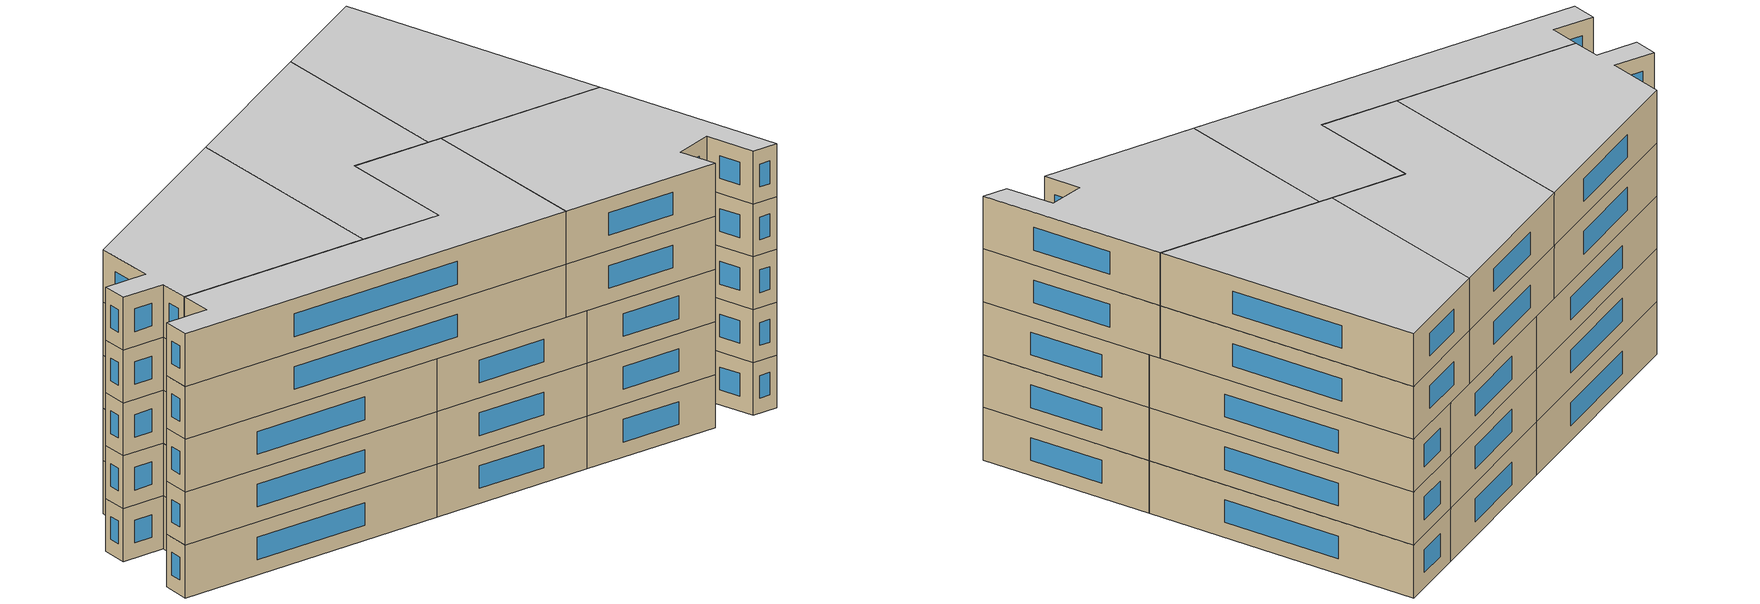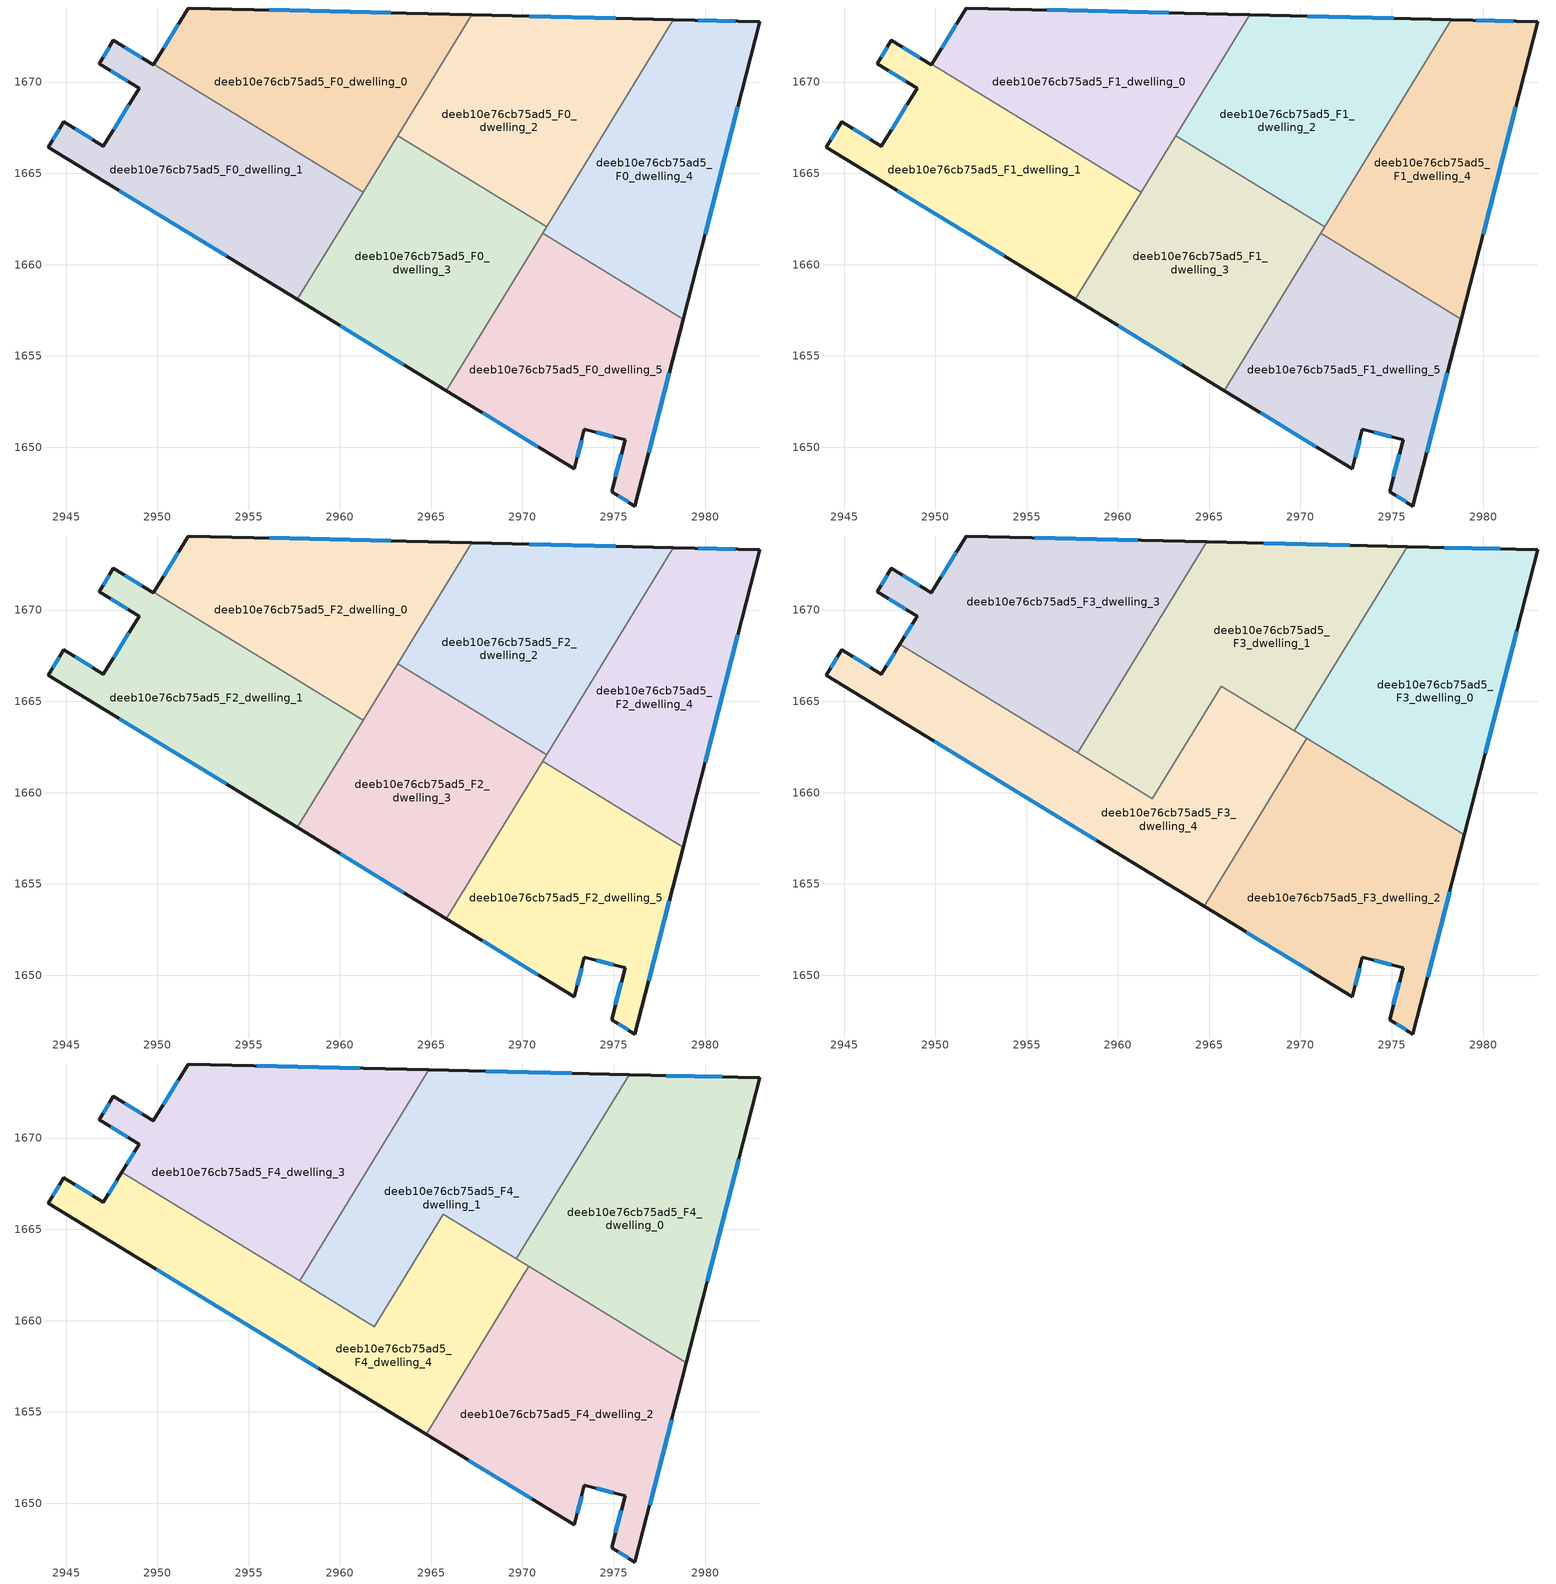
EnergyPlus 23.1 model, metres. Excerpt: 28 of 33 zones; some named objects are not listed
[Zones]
deeb10e76cb75ad5_F0_dwelling_0
 floor ground (EU_floor_Construction): 2967.21,1673.68 2961.27,1663.97 2949.8,1670.99 2951.68,1674.06 z0
 wall outside (EU_wall_Construction): 2967.21,1673.68 2951.68,1674.06 2949.8,1670.99 z0:3
 wall to deeb10e76cb75ad5_F0_dwelling_1 (EU_wall_Construction): 2949.8,1670.99 2961.27,1663.97 z0:3
 wall to deeb10e76cb75ad5_F0_dwelling_2 (EU_wall_Construction): 2963.17,1667.07 2967.21,1673.68 z0:3
 wall to deeb10e76cb75ad5_F0_dwelling_3 (EU_wall_Construction): 2961.27,1663.97 2963.17,1667.07 z0:3
 window (EU_Window_Construction): 2951.15,1673.18 2950.34,1671.87 / 2962.77,1673.79 2956.12,1673.95 z0.86:2.14
deeb10e76cb75ad5_F0_dwelling_1
 floor ground (EU_floor_Construction): 2961.27,1663.97 2957.67,1658.09 2944.02,1666.44 2944.87,1667.82 2947.05,1666.49 2949,1669.67 2946.81,1671.01 2947.6,1672.29 2949.78,1670.95 2949.8,1670.99 z0
 wall outside (EU_wall_Construction): 2949.8,1670.99 2949.78,1670.95 2947.6,1672.29 2946.81,1671.01 2949,1669.67 2947.05,1666.49 2944.87,1667.82 2944.02,1666.44 2957.67,1658.09 z0:3
 wall to deeb10e76cb75ad5_F0_dwelling_3 (EU_wall_Construction): 2957.67,1658.09 2961.27,1663.97 z0:3
 window (EU_Window_Construction): 2947.44,1670.62 2948.37,1670.05 / 2947.37,1671.92 2947.04,1671.37 / 2949.16,1671.33 2948.22,1671.9 / 2947.92,1664.06 2953.77,1660.48 / 2944.63,1667.43 2944.27,1666.84 / 2946.43,1666.87 2945.49,1667.44 / 2948.44,1668.76 2947.61,1667.4 z0.86:2.14
deeb10e76cb75ad5_F0_dwelling_2
 floor ground (EU_floor_Construction): 2978.26,1673.42 2971.33,1662.08 2963.17,1667.07 2967.21,1673.68 z0
 wall outside (EU_wall_Construction): 2978.26,1673.42 2967.21,1673.68 z0:3
 wall to deeb10e76cb75ad5_F0_dwelling_3 (EU_wall_Construction): 2963.17,1667.07 2971.33,1662.08 z0:3
 wall to deeb10e76cb75ad5_F0_dwelling_4 (EU_wall_Construction): 2971.33,1662.08 2978.26,1673.42 z0:3
 window (EU_Window_Construction): 2975.11,1673.49 2970.37,1673.61 z0.86:2.14
deeb10e76cb75ad5_F0_dwelling_3
 floor ground (EU_floor_Construction): 2971.33,1662.08 2965.84,1653.1 2957.67,1658.09 2963.17,1667.07 z0
 wall outside (EU_wall_Construction): 2957.67,1658.09 2965.84,1653.1 z0:3
 wall to deeb10e76cb75ad5_F0_dwelling_5 (EU_wall_Construction): 2965.84,1653.1 2971.1,1661.71 z0:3
 wall to deeb10e76cb75ad5_F0_dwelling_4 (EU_wall_Construction): 2971.11,1661.71 2971.33,1662.07 z0:3
 window (EU_Window_Construction): 2960.01,1656.67 2963.5,1654.53 z0.86:2.14
deeb10e76cb75ad5_F0_dwelling_4
 floor ground (EU_floor_Construction): 2983,1673.3 2978.8,1657 2971.1,1661.71 2978.26,1673.42 z0
 wall outside (EU_wall_Construction): 2978.8,1657 2983,1673.3 2978.26,1673.42 z0:3
 wall to deeb10e76cb75ad5_F0_dwelling_5 (EU_wall_Construction): 2971.1,1661.71 2978.8,1657 z0:3
 window (EU_Window_Construction): 2981.65,1673.33 2979.62,1673.38 / 2980,1661.66 2981.8,1668.64 z0.86:2.14
deeb10e76cb75ad5_F0_dwelling_5
 floor ground (EU_floor_Construction): 2978.8,1657 2976.16,1646.78 2974.88,1647.56 2975.62,1650.42 2973.4,1650.99 2972.84,1648.82 2965.84,1653.1 2971.1,1661.71 z0
 wall outside (EU_wall_Construction): 2965.84,1653.1 2972.84,1648.82 2973.4,1650.99 2975.62,1650.42 2974.88,1647.56 2976.16,1646.78 2978.8,1657 z0:3
 window (EU_Window_Construction): 2967.84,1651.88 2970.84,1650.04 / 2976.92,1649.7 2978.04,1654.08 / 2975.25,1647.34 2975.8,1647 / 2975.41,1649.6 2975.09,1648.38 / 2974.03,1650.83 2974.98,1650.58 / 2973,1649.44 2973.24,1650.37 z0.86:2.14
deeb10e76cb75ad5_F1_dwelling_0
 floor to deeb10e76cb75ad5_F0_dwelling_0 (EU_floor_Construction): 2967.21,1673.68 2961.27,1663.97 2949.8,1670.99 2951.68,1674.06 z3
 wall outside (EU_wall_Construction): 2967.21,1673.68 2951.68,1674.06 2949.8,1670.99 z3:6
 wall to deeb10e76cb75ad5_F1_dwelling_1 (EU_wall_Construction): 2949.8,1670.99 2961.27,1663.97 z3:6
 wall to deeb10e76cb75ad5_F1_dwelling_2 (EU_wall_Construction): 2963.17,1667.07 2967.21,1673.68 z3:6
 wall to deeb10e76cb75ad5_F1_dwelling_3 (EU_wall_Construction): 2961.27,1663.97 2963.17,1667.07 z3:6
 window (EU_Window_Construction): 2951.15,1673.18 2950.34,1671.87 / 2962.77,1673.79 2956.12,1673.95 z3.86:5.14
deeb10e76cb75ad5_F1_dwelling_1
 floor to deeb10e76cb75ad5_F0_dwelling_1 (EU_floor_Construction): 2961.27,1663.97 2957.67,1658.09 2944.02,1666.44 2944.87,1667.82 2947.05,1666.49 2949,1669.67 2946.81,1671.01 2947.6,1672.29 2949.78,1670.95 2949.8,1670.99 z3
 wall outside (EU_wall_Construction): 2949.8,1670.99 2949.78,1670.95 2947.6,1672.29 2946.81,1671.01 2949,1669.67 2947.05,1666.49 2944.87,1667.82 2944.02,1666.44 2957.67,1658.09 z3:6
 wall to deeb10e76cb75ad5_F1_dwelling_3 (EU_wall_Construction): 2957.67,1658.09 2961.27,1663.97 z3:6
 window (EU_Window_Construction): 2947.44,1670.62 2948.37,1670.05 / 2947.37,1671.92 2947.04,1671.37 / 2949.16,1671.33 2948.22,1671.9 / 2947.92,1664.06 2953.77,1660.48 / 2944.63,1667.43 2944.27,1666.84 / 2946.43,1666.87 2945.49,1667.44 / 2948.44,1668.76 2947.61,1667.4 z3.86:5.14
deeb10e76cb75ad5_F1_dwelling_2
 floor to deeb10e76cb75ad5_F0_dwelling_2 (EU_floor_Construction): 2978.26,1673.42 2971.33,1662.08 2963.17,1667.07 2967.21,1673.68 z3
 wall outside (EU_wall_Construction): 2978.26,1673.42 2967.21,1673.68 z3:6
 wall to deeb10e76cb75ad5_F1_dwelling_3 (EU_wall_Construction): 2963.17,1667.07 2971.33,1662.08 z3:6
 wall to deeb10e76cb75ad5_F1_dwelling_4 (EU_wall_Construction): 2971.33,1662.08 2978.26,1673.42 z3:6
 window (EU_Window_Construction): 2975.11,1673.49 2970.37,1673.61 z3.86:5.14
deeb10e76cb75ad5_F1_dwelling_3
 floor to deeb10e76cb75ad5_F0_dwelling_3 (EU_floor_Construction): 2971.33,1662.08 2965.84,1653.1 2957.67,1658.09 2963.17,1667.07 z3
 wall outside (EU_wall_Construction): 2957.67,1658.09 2965.84,1653.1 z3:6
 wall to deeb10e76cb75ad5_F1_dwelling_5 (EU_wall_Construction): 2965.84,1653.1 2971.1,1661.71 z3:6
 wall to deeb10e76cb75ad5_F1_dwelling_4 (EU_wall_Construction): 2971.11,1661.71 2971.33,1662.07 z3:6
 window (EU_Window_Construction): 2960.01,1656.67 2963.5,1654.53 z3.86:5.14
deeb10e76cb75ad5_F1_dwelling_4
 floor to deeb10e76cb75ad5_F0_dwelling_4 (EU_floor_Construction): 2983,1673.3 2978.8,1657 2971.1,1661.71 2978.26,1673.42 z3
 wall outside (EU_wall_Construction): 2978.8,1657 2983,1673.3 2978.26,1673.42 z3:6
 wall to deeb10e76cb75ad5_F1_dwelling_5 (EU_wall_Construction): 2971.1,1661.71 2978.8,1657 z3:6
 window (EU_Window_Construction): 2981.65,1673.33 2979.62,1673.38 / 2980,1661.66 2981.8,1668.64 z3.86:5.14
deeb10e76cb75ad5_F1_dwelling_5
 floor to deeb10e76cb75ad5_F0_dwelling_5 (EU_floor_Construction): 2978.8,1657 2976.16,1646.78 2974.88,1647.56 2975.62,1650.42 2973.4,1650.99 2972.84,1648.82 2965.84,1653.1 2971.1,1661.71 z3
 wall outside (EU_wall_Construction): 2965.84,1653.1 2972.84,1648.82 2973.4,1650.99 2975.62,1650.42 2974.88,1647.56 2976.16,1646.78 2978.8,1657 z3:6
 window (EU_Window_Construction): 2967.84,1651.88 2970.84,1650.04 / 2976.92,1649.7 2978.04,1654.08 / 2975.25,1647.34 2975.8,1647 / 2975.41,1649.6 2975.09,1648.38 / 2974.03,1650.83 2974.98,1650.58 / 2973,1649.44 2973.24,1650.37 z3.86:5.14
deeb10e76cb75ad5_F2_dwelling_0
 floor to deeb10e76cb75ad5_F1_dwelling_0 (EU_floor_Construction): 2967.21,1673.68 2961.27,1663.97 2949.8,1670.99 2951.68,1674.06 z6
 wall outside (EU_wall_Construction): 2967.21,1673.68 2951.68,1674.06 2949.8,1670.99 z6:9
 wall to deeb10e76cb75ad5_F2_dwelling_1 (EU_wall_Construction): 2949.8,1670.99 2961.27,1663.97 z6:9
 wall to deeb10e76cb75ad5_F2_dwelling_2 (EU_wall_Construction): 2963.17,1667.07 2967.21,1673.68 z6:9
 wall to deeb10e76cb75ad5_F2_dwelling_3 (EU_wall_Construction): 2961.27,1663.97 2963.17,1667.07 z6:9
 window (EU_Window_Construction): 2951.15,1673.18 2950.34,1671.87 / 2962.77,1673.79 2956.12,1673.95 z6.86:8.14
deeb10e76cb75ad5_F2_dwelling_1
 floor to deeb10e76cb75ad5_F1_dwelling_1 (EU_floor_Construction): 2961.27,1663.97 2957.67,1658.09 2944.02,1666.44 2944.87,1667.82 2947.05,1666.49 2949,1669.67 2946.81,1671.01 2947.6,1672.29 2949.78,1670.95 2949.8,1670.99 z6
 wall outside (EU_wall_Construction): 2949.8,1670.99 2949.78,1670.95 2947.6,1672.29 2946.81,1671.01 2949,1669.67 2947.05,1666.49 2944.87,1667.82 2944.02,1666.44 2957.67,1658.09 z6:9
 wall to deeb10e76cb75ad5_F2_dwelling_3 (EU_wall_Construction): 2957.67,1658.09 2961.27,1663.97 z6:9
 window (EU_Window_Construction): 2947.44,1670.62 2948.37,1670.05 / 2947.37,1671.92 2947.04,1671.37 / 2949.16,1671.33 2948.22,1671.9 / 2947.92,1664.06 2953.77,1660.48 / 2944.63,1667.43 2944.27,1666.84 / 2946.43,1666.87 2945.49,1667.44 / 2948.44,1668.76 2947.61,1667.4 z6.86:8.14
deeb10e76cb75ad5_F2_dwelling_2
 floor to deeb10e76cb75ad5_F1_dwelling_2 (EU_floor_Construction): 2978.26,1673.42 2971.33,1662.08 2963.17,1667.07 2967.21,1673.68 z6
 wall outside (EU_wall_Construction): 2978.26,1673.42 2967.21,1673.68 z6:9
 wall to deeb10e76cb75ad5_F2_dwelling_3 (EU_wall_Construction): 2963.17,1667.07 2971.33,1662.08 z6:9
 wall to deeb10e76cb75ad5_F2_dwelling_4 (EU_wall_Construction): 2971.33,1662.08 2978.26,1673.42 z6:9
 window (EU_Window_Construction): 2975.11,1673.49 2970.37,1673.61 z6.86:8.14
deeb10e76cb75ad5_F2_dwelling_3
 floor to deeb10e76cb75ad5_F1_dwelling_3 (EU_floor_Construction): 2971.33,1662.08 2965.84,1653.1 2957.67,1658.09 2963.17,1667.07 z6
 wall outside (EU_wall_Construction): 2957.67,1658.09 2965.84,1653.1 z6:9
 wall to deeb10e76cb75ad5_F2_dwelling_5 (EU_wall_Construction): 2965.84,1653.1 2971.1,1661.71 z6:9
 wall to deeb10e76cb75ad5_F2_dwelling_4 (EU_wall_Construction): 2971.11,1661.71 2971.33,1662.07 z6:9
 window (EU_Window_Construction): 2960.01,1656.67 2963.5,1654.53 z6.86:8.14
deeb10e76cb75ad5_F2_dwelling_4
 floor to deeb10e76cb75ad5_F1_dwelling_4 (EU_floor_Construction): 2983,1673.3 2978.8,1657 2971.1,1661.71 2978.26,1673.42 z6
 wall outside (EU_wall_Construction): 2978.8,1657 2983,1673.3 2978.26,1673.42 z6:9
 wall to deeb10e76cb75ad5_F2_dwelling_5 (EU_wall_Construction): 2971.1,1661.71 2978.8,1657 z6:9
 window (EU_Window_Construction): 2981.65,1673.33 2979.62,1673.38 / 2980,1661.66 2981.8,1668.64 z6.86:8.14
deeb10e76cb75ad5_F2_dwelling_5
 floor to deeb10e76cb75ad5_F1_dwelling_5 (EU_floor_Construction): 2978.8,1657 2976.16,1646.78 2974.88,1647.56 2975.62,1650.42 2973.4,1650.99 2972.84,1648.82 2965.84,1653.1 2971.1,1661.71 z6
 wall outside (EU_wall_Construction): 2965.84,1653.1 2972.84,1648.82 2973.4,1650.99 2975.62,1650.42 2974.88,1647.56 2976.16,1646.78 2978.8,1657 z6:9
 window (EU_Window_Construction): 2967.84,1651.88 2970.84,1650.04 / 2976.92,1649.7 2978.04,1654.08 / 2975.25,1647.34 2975.8,1647 / 2975.41,1649.6 2975.09,1648.38 / 2974.03,1650.83 2974.98,1650.58 / 2973,1649.44 2973.24,1650.37 z6.86:8.14
deeb10e76cb75ad5_F3_dwelling_0
 floor to deeb10e76cb75ad5_F2_dwelling_4 (EU_floor_Construction): 2983,1673.3 2978.97,1657.69 2971.46,1662.29 2978.26,1673.41 z9
 floor to deeb10e76cb75ad5_F2_dwelling_2 (EU_floor_Construction): 2978.26,1673.41 2971.46,1662.29 2969.66,1663.38 2975.84,1673.47 z9
 wall outside (EU_wall_Construction): 2978.97,1657.69 2983,1673.3 2975.84,1673.47 z9:12
 wall to deeb10e76cb75ad5_F3_dwelling_1 (EU_wall_Construction): 2975.84,1673.47 2969.66,1663.38 z9:12
 wall to deeb10e76cb75ad5_F3_dwelling_2 (EU_wall_Construction): 2970.34,1662.97 2978.97,1657.69 z9:12
 wall to deeb10e76cb75ad5_F3_dwelling_4 (EU_wall_Construction): 2969.66,1663.38 2970.34,1662.97 z9:12
 window (EU_Window_Construction): 2980.95,1673.35 2977.88,1673.42 / 2980.12,1662.15 2981.85,1668.84 z9.86:11.14
deeb10e76cb75ad5_F3_dwelling_1
 floor to deeb10e76cb75ad5_F2_dwelling_2 (EU_floor_Construction): 2975.84,1673.47 2969.66,1663.38 2965.65,1665.84 2965.52,1665.63 2963.17,1667.07 2967.21,1673.68 z9
 floor to deeb10e76cb75ad5_F2_dwelling_0 (EU_floor_Construction): 2967.21,1673.68 2961.27,1663.97 2959.54,1665.03 2964.87,1673.74 z9
 floor to deeb10e76cb75ad5_F2_dwelling_3 (EU_floor_Construction): 2965.52,1665.63 2961.88,1659.68 2959.53,1661.12 2963.17,1667.07 z9
 floor to deeb10e76cb75ad5_F2_dwelling_1 (EU_floor_Construction): 2961.27,1663.97 2959.53,1661.12 2957.79,1662.18 2959.54,1665.03 z9
 wall outside (EU_wall_Construction): 2975.84,1673.47 2964.87,1673.74 z9:12
 wall to deeb10e76cb75ad5_F3_dwelling_4 (EU_wall_Construction): 2957.79,1662.18 2961.88,1659.68 2965.65,1665.84 2969.66,1663.38 z9:12
 wall to deeb10e76cb75ad5_F3_dwelling_3 (EU_wall_Construction): 2964.87,1673.74 2957.79,1662.18 z9:12
 window (EU_Window_Construction): 2972.7,1673.55 2968,1673.66 z9.86:11.14
deeb10e76cb75ad5_F3_dwelling_2
 floor to deeb10e76cb75ad5_F2_dwelling_5 (EU_floor_Construction): 2978.8,1657 2976.16,1646.78 2974.88,1647.56 2975.62,1650.42 2973.4,1650.99 2972.84,1648.82 2965.84,1653.1 2971.1,1661.71 z9
 floor to deeb10e76cb75ad5_F2_dwelling_4 (EU_floor_Construction): 2978.97,1657.69 2978.8,1657 2971.1,1661.71 2971.46,1662.29 z9
 floor to deeb10e76cb75ad5_F2_dwelling_3 (EU_floor_Construction): 2971.33,1662.08 2965.84,1653.1 2964.72,1653.78 2970.21,1662.76 z9
 floor to deeb10e76cb75ad5_F2_dwelling_2 (EU_floor_Construction): 2971.46,1662.29 2971.33,1662.08 2970.21,1662.76 2970.34,1662.97 z9
 wall outside (EU_wall_Construction): 2964.72,1653.78 2972.84,1648.82 2973.4,1650.99 2975.62,1650.42 2974.88,1647.56 2976.16,1646.78 2978.97,1657.69 z9:12
 wall to deeb10e76cb75ad5_F3_dwelling_4 (EU_wall_Construction): 2970.34,1662.97 2964.72,1653.78 z9:12
 window (EU_Window_Construction): 2967.04,1652.36 2970.52,1650.24 / 2976.97,1649.9 2978.17,1654.57 / 2975.25,1647.34 2975.8,1647 / 2975.41,1649.6 2975.09,1648.38 / 2974.03,1650.83 2974.98,1650.58 / 2973,1649.44 2973.24,1650.37 z9.86:11.14
deeb10e76cb75ad5_F3_dwelling_3
 floor to deeb10e76cb75ad5_F2_dwelling_0 (EU_floor_Construction): 2964.87,1673.74 2959.54,1665.03 2949.8,1670.99 2951.68,1674.06 z9
 floor to deeb10e76cb75ad5_F2_dwelling_1 (EU_floor_Construction): 2959.54,1665.03 2957.79,1662.18 2948.06,1668.13 2949,1669.67 2946.81,1671.01 2947.6,1672.29 2949.78,1670.95 2949.8,1670.99 z9
 wall outside (EU_wall_Construction): 2964.87,1673.74 2951.68,1674.06 2949.78,1670.95 2947.6,1672.29 2946.81,1671.01 2949,1669.67 2948.06,1668.13 z9:12
 wall to deeb10e76cb75ad5_F3_dwelling_4 (EU_wall_Construction): 2948.06,1668.13 2957.79,1662.18 z9:12
 window (EU_Window_Construction): 2961.1,1673.83 2955.45,1673.97 / 2948.73,1669.23 2948.33,1668.57 / 2947.44,1670.62 2948.37,1670.05 / 2947.37,1671.92 2947.04,1671.37 / 2949.16,1671.33 2948.22,1671.9 / 2951.14,1673.17 2950.32,1671.84 z9.86:11.14
deeb10e76cb75ad5_F3_dwelling_4
 floor to deeb10e76cb75ad5_F2_dwelling_1 (EU_floor_Construction): 2959.53,1661.12 2957.67,1658.09 2944.02,1666.44 2944.87,1667.82 2947.05,1666.49 2948.06,1668.13 z9
 floor to deeb10e76cb75ad5_F2_dwelling_3 (EU_floor_Construction): 2970.21,1662.76 2964.72,1653.78 2957.67,1658.09 2959.53,1661.12 2961.88,1659.68 2965.52,1665.63 z9
 floor to deeb10e76cb75ad5_F2_dwelling_2 (EU_floor_Construction): 2970.34,1662.97 2970.21,1662.76 2965.52,1665.63 2965.65,1665.84 z9
 wall outside (EU_wall_Construction): 2948.06,1668.13 2947.05,1666.49 2944.87,1667.82 2944.02,1666.44 2964.72,1653.78 z9:12
 window (EU_Window_Construction): 2946.43,1666.87 2945.49,1667.44 / 2947.77,1667.66 2947.34,1666.96 / 2949.94,1662.83 2958.8,1657.4 / 2944.63,1667.43 2944.27,1666.84 z9.86:11.14
deeb10e76cb75ad5_F4_dwelling_0
 floor to deeb10e76cb75ad5_F3_dwelling_0 (EU_floor_Construction): 2983,1673.3 2978.97,1657.69 2969.66,1663.38 2975.84,1673.47 z12
 wall outside (EU_wall_Construction): 2978.97,1657.69 2983,1673.3 2975.84,1673.47 z12:15
 wall to deeb10e76cb75ad5_F4_dwelling_1 (EU_wall_Construction): 2975.84,1673.47 2969.66,1663.38 z12:15
 wall to deeb10e76cb75ad5_F4_dwelling_2 (EU_wall_Construction): 2970.34,1662.97 2978.97,1657.69 z12:15
 wall to deeb10e76cb75ad5_F4_dwelling_4 (EU_wall_Construction): 2969.66,1663.38 2970.34,1662.97 z12:15
 window (EU_Window_Construction): 2980.95,1673.35 2977.88,1673.42 / 2980.12,1662.15 2981.85,1668.84 z12.86:14.14
 ceiling to deeb10e76cb75ad5_F5_dwelling_0 (EU_floor_Construction): 2978.97,1657.69 2983,1673.3 2975.84,1673.47 2969.66,1663.38 z15
deeb10e76cb75ad5_F4_dwelling_1
 floor to deeb10e76cb75ad5_F3_dwelling_1 (EU_floor_Construction): 2975.84,1673.47 2969.66,1663.38 2965.65,1665.84 2961.88,1659.68 2957.79,1662.18 2964.87,1673.74 z12
 wall outside (EU_wall_Construction): 2975.84,1673.47 2964.87,1673.74 z12:15
 wall to deeb10e76cb75ad5_F4_dwelling_4 (EU_wall_Construction): 2957.79,1662.18 2961.88,1659.68 2965.65,1665.84 2969.66,1663.38 z12:15
 wall to deeb10e76cb75ad5_F4_dwelling_3 (EU_wall_Construction): 2964.87,1673.74 2957.79,1662.18 z12:15
 window (EU_Window_Construction): 2972.7,1673.55 2968,1673.66 z12.86:14.14
 ceiling to deeb10e76cb75ad5_F5_dwelling_1 (EU_floor_Construction): 2969.66,1663.38 2975.84,1673.47 2964.87,1673.74 2957.79,1662.18 2961.88,1659.68 2965.65,1665.84 z15
deeb10e76cb75ad5_F4_dwelling_2
 floor to deeb10e76cb75ad5_F3_dwelling_2 (EU_floor_Construction): 2978.97,1657.69 2976.16,1646.78 2974.88,1647.56 2975.62,1650.42 2973.4,1650.99 2972.84,1648.82 2964.72,1653.78 2970.34,1662.97 z12
 wall outside (EU_wall_Construction): 2964.72,1653.78 2972.84,1648.82 2973.4,1650.99 2975.62,1650.42 2974.88,1647.56 2976.16,1646.78 2978.97,1657.69 z12:15
 wall to deeb10e76cb75ad5_F4_dwelling_4 (EU_wall_Construction): 2970.34,1662.97 2964.72,1653.78 z12:15
 window (EU_Window_Construction): 2967.04,1652.36 2970.52,1650.24 / 2976.97,1649.9 2978.17,1654.57 / 2975.25,1647.34 2975.8,1647 / 2975.41,1649.6 2975.09,1648.38 / 2974.03,1650.83 2974.98,1650.58 / 2973,1649.44 2973.24,1650.37 z12.86:14.14
 ceiling to deeb10e76cb75ad5_F5_dwelling_2 (EU_floor_Construction): 2976.16,1646.78 2978.97,1657.69 2970.34,1662.97 2964.72,1653.78 2972.84,1648.82 2973.4,1650.99 2975.62,1650.42 2974.88,1647.56 z15
deeb10e76cb75ad5_F4_dwelling_3
 floor to deeb10e76cb75ad5_F3_dwelling_3 (EU_floor_Construction): 2964.87,1673.74 2957.79,1662.18 2948.06,1668.13 2949,1669.67 2946.81,1671.01 2947.6,1672.29 2949.78,1670.95 2951.68,1674.06 z12
 wall outside (EU_wall_Construction): 2964.87,1673.74 2951.68,1674.06 2949.78,1670.95 2947.6,1672.29 2946.81,1671.01 2949,1669.67 2948.06,1668.13 z12:15
 wall to deeb10e76cb75ad5_F4_dwelling_4 (EU_wall_Construction): 2948.06,1668.13 2957.79,1662.18 z12:15
 window (EU_Window_Construction): 2961.1,1673.83 2955.45,1673.97 / 2948.73,1669.23 2948.33,1668.57 / 2947.44,1670.62 2948.37,1670.05 / 2947.37,1671.92 2947.04,1671.37 / 2949.16,1671.33 2948.22,1671.9 / 2951.14,1673.17 2950.32,1671.84 z12.86:14.14
 ceiling to deeb10e76cb75ad5_F5_dwelling_3 (EU_floor_Construction): 2957.79,1662.18 2964.87,1673.74 2951.68,1674.06 2949.78,1670.95 2947.6,1672.29 2946.81,1671.01 2949,1669.67 2948.06,1668.13 z15
deeb10e76cb75ad5_F4_dwelling_4
 floor to deeb10e76cb75ad5_F3_dwelling_4 (EU_floor_Construction): 2970.34,1662.97 2964.72,1653.78 2944.02,1666.44 2944.87,1667.82 2947.05,1666.49 2948.06,1668.13 2961.88,1659.68 2965.65,1665.84 z12
 wall outside (EU_wall_Construction): 2948.06,1668.13 2947.05,1666.49 2944.87,1667.82 2944.02,1666.44 2964.72,1653.78 z12:15
 window (EU_Window_Construction): 2946.43,1666.87 2945.49,1667.44 / 2947.77,1667.66 2947.34,1666.96 / 2949.94,1662.83 2958.8,1657.4 / 2944.63,1667.43 2944.27,1666.84 z12.86:14.14
 ceiling to deeb10e76cb75ad5_F5_dwelling_4 (EU_floor_Construction): 2964.72,1653.78 2970.34,1662.97 2965.65,1665.84 2961.88,1659.68 2948.06,1668.13 2947.05,1666.49 2944.87,1667.82 2944.02,1666.44 z15
[Building]
EU S2 Campaign: North Axis=0; Terrain=City; Solar Distribution=FullExterior
[Site:Location]
Helsinki-Vantaa.AP: Latitude=60.317; Longitude=24.963; Time Zone=2; Elevation=54.6
[SizingPeriod:WeatherFileDays]
AnnualSizingPeriod: Begin Month=1; Begin Day of Month=1; End Month=12; End Day of Month=31; Day of Week for Start Day=Monday; Use Weather File Daylight Saving Period=No; Use Weather File Rain and Snow Indicators=No
[MATERIAL]
EU_InternalMass_Material: Roughness=MediumRough; Thickness=0.1; Conductivity=1; Density=1800; Specific Heat=900; Thermal Absorptance=0.9; Solar Absorptance=0.7; Visible Absorptance=0.7
[MATERIAL:NOMASS] Roughness=MediumRough; Thermal Absorptance=0.9; Solar Absorptance=0.7; Visible Absorptance=0.7
Name | Thermal Resistance
EU_wall_NoMass | 5.91765
EU_floor_NoMass | 6.2875
[WINDOWMATERIAL:SIMPLEGLAZINGSYSTEM]
EU_Window_SimpleGlazing: UFactor=0.994035; Solar Heat Gain Coefficient=0.7; Visible Transmittance=0.7
[CONSTRUCTION]
EU_wall_Construction: EU_wall_NoMass
EU_floor_Construction: EU_floor_NoMass
EU_Window_Construction: EU_Window_SimpleGlazing
EU_InternalMass_Construction: EU_InternalMass_Material
[ZONE] Type=1; Multiplier=1; Ceiling Height=autocalculate; Floor Area=autocalculate; Part of Total Floor Area=Yes
Name | Volume
deeb10e76cb75ad5_F0_dwelling_0; deeb10e76cb75ad5_F1_dwelling_0; deeb10e76cb75ad5_F2_dwelling_0; deeb10e76cb75ad5_F0_dwelling_2; deeb10e76cb75ad5_F1_dwelling_2; deeb10e76cb75ad5_F2_dwelling_2 | 302.041
deeb10e76cb75ad5_F3_dwelling_0; deeb10e76cb75ad5_F4_dwelling_0 | 362.462
deeb10e76cb75ad5_F0_dwelling_1; deeb10e76cb75ad5_F1_dwelling_1; deeb10e76cb75ad5_F2_dwelling_1 | 302.034
deeb10e76cb75ad5_F3_dwelling_1; deeb10e76cb75ad5_F4_dwelling_1 | 362.457
deeb10e76cb75ad5_F3_dwelling_2; deeb10e76cb75ad5_F4_dwelling_2; deeb10e76cb75ad5_F3_dwelling_4; deeb10e76cb75ad5_F4_dwelling_4 | 362.443
deeb10e76cb75ad5_F0_dwelling_3; deeb10e76cb75ad5_F1_dwelling_3; deeb10e76cb75ad5_F2_dwelling_3 | 302.009
deeb10e76cb75ad5_F3_dwelling_3; deeb10e76cb75ad5_F4_dwelling_3 | 362.463
deeb10e76cb75ad5_F0_dwelling_4; deeb10e76cb75ad5_F1_dwelling_4; deeb10e76cb75ad5_F2_dwelling_4 | 302.053
deeb10e76cb75ad5_F0_dwelling_5; deeb10e76cb75ad5_F1_dwelling_5; deeb10e76cb75ad5_F2_dwelling_5 | 302.036
[INTERNALMASS] Construction=EU_InternalMass_Construction
Name | Zone or ZoneList | Surface Area
deeb10e76cb75ad5_F0_dwelling_0_EU_InternalMass | deeb10e76cb75ad5_F0_dwelling_0 | 100.68
deeb10e76cb75ad5_F0_dwelling_1_EU_InternalMass | deeb10e76cb75ad5_F0_dwelling_1 | 100.678
deeb10e76cb75ad5_F0_dwelling_2_EU_InternalMass | deeb10e76cb75ad5_F0_dwelling_2 | 100.68
deeb10e76cb75ad5_F0_dwelling_3_EU_InternalMass | deeb10e76cb75ad5_F0_dwelling_3 | 100.67
deeb10e76cb75ad5_F0_dwelling_4_EU_InternalMass | deeb10e76cb75ad5_F0_dwelling_4 | 100.684
deeb10e76cb75ad5_F0_dwelling_5_EU_InternalMass | deeb10e76cb75ad5_F0_dwelling_5 | 100.679
deeb10e76cb75ad5_F1_dwelling_0_EU_InternalMass | deeb10e76cb75ad5_F1_dwelling_0 | 100.68
deeb10e76cb75ad5_F1_dwelling_1_EU_InternalMass | deeb10e76cb75ad5_F1_dwelling_1 | 100.678
deeb10e76cb75ad5_F1_dwelling_2_EU_InternalMass | deeb10e76cb75ad5_F1_dwelling_2 | 100.68
deeb10e76cb75ad5_F1_dwelling_3_EU_InternalMass | deeb10e76cb75ad5_F1_dwelling_3 | 100.67
deeb10e76cb75ad5_F1_dwelling_4_EU_InternalMass | deeb10e76cb75ad5_F1_dwelling_4 | 100.684
deeb10e76cb75ad5_F1_dwelling_5_EU_InternalMass | deeb10e76cb75ad5_F1_dwelling_5 | 100.679
deeb10e76cb75ad5_F2_dwelling_0_EU_InternalMass | deeb10e76cb75ad5_F2_dwelling_0 | 100.68
deeb10e76cb75ad5_F2_dwelling_1_EU_InternalMass | deeb10e76cb75ad5_F2_dwelling_1 | 100.678
deeb10e76cb75ad5_F2_dwelling_2_EU_InternalMass | deeb10e76cb75ad5_F2_dwelling_2 | 100.68
deeb10e76cb75ad5_F2_dwelling_3_EU_InternalMass | deeb10e76cb75ad5_F2_dwelling_3 | 100.67
deeb10e76cb75ad5_F2_dwelling_4_EU_InternalMass | deeb10e76cb75ad5_F2_dwelling_4 | 100.684
deeb10e76cb75ad5_F2_dwelling_5_EU_InternalMass | deeb10e76cb75ad5_F2_dwelling_5 | 100.679
deeb10e76cb75ad5_F3_dwelling_0_EU_InternalMass | deeb10e76cb75ad5_F3_dwelling_0 | 120.82
deeb10e76cb75ad5_F3_dwelling_1_EU_InternalMass | deeb10e76cb75ad5_F3_dwelling_1 | 120.819
deeb10e76cb75ad5_F3_dwelling_2_EU_InternalMass | deeb10e76cb75ad5_F3_dwelling_2 | 120.814
deeb10e76cb75ad5_F3_dwelling_3_EU_InternalMass | deeb10e76cb75ad5_F3_dwelling_3 | 120.819
deeb10e76cb75ad5_F3_dwelling_4_EU_InternalMass | deeb10e76cb75ad5_F3_dwelling_4 | 120.815
deeb10e76cb75ad5_F4_dwelling_0_EU_InternalMass | deeb10e76cb75ad5_F4_dwelling_0 | 120.82
deeb10e76cb75ad5_F4_dwelling_1_EU_InternalMass | deeb10e76cb75ad5_F4_dwelling_1 | 120.819
deeb10e76cb75ad5_F4_dwelling_2_EU_InternalMass | deeb10e76cb75ad5_F4_dwelling_2 | 120.814
deeb10e76cb75ad5_F4_dwelling_3_EU_InternalMass | deeb10e76cb75ad5_F4_dwelling_3 | 120.819
deeb10e76cb75ad5_F4_dwelling_4_EU_InternalMass | deeb10e76cb75ad5_F4_dwelling_4 | 120.815
[OTHEREQUIPMENT] Fuel Type=Electricity; Design Level Calculation Method=Watts/Area; Power per Zone Floor Area=1; Fraction Latent=0; Fraction Radiant=0; Fraction Lost=0; Carbon Dioxide Generation Rate=0; EndUse Subcategory=EU_Step8_InternalGains
Name | Zone or ZoneList or Space or SpaceList | Schedule
EU_Step8_InternalGain_deeb10e76cb75ad5_F0_dwelling_0_f000 | deeb10e76cb75ad5_F0_dwelling_0 | EU_Step8_GainSchedule_deeb10e76cb75ad5_F0_dwelling_0_f000
EU_Step8_InternalGain_deeb10e76cb75ad5_F0_dwelling_1_f000 | deeb10e76cb75ad5_F0_dwelling_1 | EU_Step8_GainSchedule_deeb10e76cb75ad5_F0_dwelling_1_f000
EU_Step8_InternalGain_deeb10e76cb75ad5_F0_dwelling_2_f000 | deeb10e76cb75ad5_F0_dwelling_2 | EU_Step8_GainSchedule_deeb10e76cb75ad5_F0_dwelling_2_f000
EU_Step8_InternalGain_deeb10e76cb75ad5_F0_dwelling_3_f000 | deeb10e76cb75ad5_F0_dwelling_3 | EU_Step8_GainSchedule_deeb10e76cb75ad5_F0_dwelling_3_f000
EU_Step8_InternalGain_deeb10e76cb75ad5_F0_dwelling_4_f000 | deeb10e76cb75ad5_F0_dwelling_4 | EU_Step8_GainSchedule_deeb10e76cb75ad5_F0_dwelling_4_f000
EU_Step8_InternalGain_deeb10e76cb75ad5_F0_dwelling_5_f000 | deeb10e76cb75ad5_F0_dwelling_5 | EU_Step8_GainSchedule_deeb10e76cb75ad5_F0_dwelling_5_f000
EU_Step8_InternalGain_deeb10e76cb75ad5_F1_dwelling_0_f000 | deeb10e76cb75ad5_F1_dwelling_0 | EU_Step8_GainSchedule_deeb10e76cb75ad5_F1_dwelling_0_f000
EU_Step8_InternalGain_deeb10e76cb75ad5_F1_dwelling_1_f000 | deeb10e76cb75ad5_F1_dwelling_1 | EU_Step8_GainSchedule_deeb10e76cb75ad5_F1_dwelling_1_f000
EU_Step8_InternalGain_deeb10e76cb75ad5_F1_dwelling_2_f000 | deeb10e76cb75ad5_F1_dwelling_2 | EU_Step8_GainSchedule_deeb10e76cb75ad5_F1_dwelling_2_f000
EU_Step8_InternalGain_deeb10e76cb75ad5_F1_dwelling_3_f000 | deeb10e76cb75ad5_F1_dwelling_3 | EU_Step8_GainSchedule_deeb10e76cb75ad5_F1_dwelling_3_f000
EU_Step8_InternalGain_deeb10e76cb75ad5_F1_dwelling_4_f000 | deeb10e76cb75ad5_F1_dwelling_4 | EU_Step8_GainSchedule_deeb10e76cb75ad5_F1_dwelling_4_f000
EU_Step8_InternalGain_deeb10e76cb75ad5_F1_dwelling_5_f000 | deeb10e76cb75ad5_F1_dwelling_5 | EU_Step8_GainSchedule_deeb10e76cb75ad5_F1_dwelling_5_f000
EU_Step8_InternalGain_deeb10e76cb75ad5_F2_dwelling_0_f000 | deeb10e76cb75ad5_F2_dwelling_0 | EU_Step8_GainSchedule_deeb10e76cb75ad5_F2_dwelling_0_f000
EU_Step8_InternalGain_deeb10e76cb75ad5_F2_dwelling_1_f000 | deeb10e76cb75ad5_F2_dwelling_1 | EU_Step8_GainSchedule_deeb10e76cb75ad5_F2_dwelling_1_f000
EU_Step8_InternalGain_deeb10e76cb75ad5_F2_dwelling_2_f000 | deeb10e76cb75ad5_F2_dwelling_2 | EU_Step8_GainSchedule_deeb10e76cb75ad5_F2_dwelling_2_f000
EU_Step8_InternalGain_deeb10e76cb75ad5_F2_dwelling_3_f000 | deeb10e76cb75ad5_F2_dwelling_3 | EU_Step8_GainSchedule_deeb10e76cb75ad5_F2_dwelling_3_f000
EU_Step8_InternalGain_deeb10e76cb75ad5_F2_dwelling_4_f000 | deeb10e76cb75ad5_F2_dwelling_4 | EU_Step8_GainSchedule_deeb10e76cb75ad5_F2_dwelling_4_f000
EU_Step8_InternalGain_deeb10e76cb75ad5_F2_dwelling_5_f000 | deeb10e76cb75ad5_F2_dwelling_5 | EU_Step8_GainSchedule_deeb10e76cb75ad5_F2_dwelling_5_f000
EU_Step8_InternalGain_deeb10e76cb75ad5_F3_dwelling_0_f000 | deeb10e76cb75ad5_F3_dwelling_0 | EU_Step8_GainSchedule_deeb10e76cb75ad5_F3_dwelling_0_f000
EU_Step8_InternalGain_deeb10e76cb75ad5_F3_dwelling_1_f000 | deeb10e76cb75ad5_F3_dwelling_1 | EU_Step8_GainSchedule_deeb10e76cb75ad5_F3_dwelling_1_f000
EU_Step8_InternalGain_deeb10e76cb75ad5_F3_dwelling_2_f000 | deeb10e76cb75ad5_F3_dwelling_2 | EU_Step8_GainSchedule_deeb10e76cb75ad5_F3_dwelling_2_f000
EU_Step8_InternalGain_deeb10e76cb75ad5_F3_dwelling_3_f000 | deeb10e76cb75ad5_F3_dwelling_3 | EU_Step8_GainSchedule_deeb10e76cb75ad5_F3_dwelling_3_f000
EU_Step8_InternalGain_deeb10e76cb75ad5_F3_dwelling_4_f000 | deeb10e76cb75ad5_F3_dwelling_4 | EU_Step8_GainSchedule_deeb10e76cb75ad5_F3_dwelling_4_f000
EU_Step8_InternalGain_deeb10e76cb75ad5_F4_dwelling_0_f000 | deeb10e76cb75ad5_F4_dwelling_0 | EU_Step8_GainSchedule_deeb10e76cb75ad5_F4_dwelling_0_f000
EU_Step8_InternalGain_deeb10e76cb75ad5_F4_dwelling_1_f000 | deeb10e76cb75ad5_F4_dwelling_1 | EU_Step8_GainSchedule_deeb10e76cb75ad5_F4_dwelling_1_f000
EU_Step8_InternalGain_deeb10e76cb75ad5_F4_dwelling_2_f000 | deeb10e76cb75ad5_F4_dwelling_2 | EU_Step8_GainSchedule_deeb10e76cb75ad5_F4_dwelling_2_f000
EU_Step8_InternalGain_deeb10e76cb75ad5_F4_dwelling_3_f000 | deeb10e76cb75ad5_F4_dwelling_3 | EU_Step8_GainSchedule_deeb10e76cb75ad5_F4_dwelling_3_f000
EU_Step8_InternalGain_deeb10e76cb75ad5_F4_dwelling_4_f000 | deeb10e76cb75ad5_F4_dwelling_4 | EU_Step8_GainSchedule_deeb10e76cb75ad5_F4_dwelling_4_f000
[ZONEVENTILATION:DESIGNFLOWRATE] Schedule=EU_AlwaysOn; Design Flow Rate Calculation Method=AirChanges/Hour; Air Changes per Hour=0.596421; Ventilation Type=Natural; Fan Pressure Rise=0; Fan Total Efficiency=1; Constant Term Coefficient=1; Temperature Term Coefficient=0; Velocity Term Coefficient=0; Velocity Squared Term Coefficient=0; Minimum Indoor Temperature=-100; Maximum Indoor Temperature=100; Delta Temperature=-100; Minimum Outdoor Temperature=-100; Maximum Outdoor Temperature=100; Maximum Wind Speed=40
Name | Zone or ZoneList or Space or SpaceList
EU_ConstantAir_deeb10e76cb75ad5_F0_dwelling_0 | deeb10e76cb75ad5_F0_dwelling_0
EU_ConstantAir_deeb10e76cb75ad5_F0_dwelling_1 | deeb10e76cb75ad5_F0_dwelling_1
EU_ConstantAir_deeb10e76cb75ad5_F0_dwelling_2 | deeb10e76cb75ad5_F0_dwelling_2
EU_ConstantAir_deeb10e76cb75ad5_F0_dwelling_3 | deeb10e76cb75ad5_F0_dwelling_3
EU_ConstantAir_deeb10e76cb75ad5_F0_dwelling_4 | deeb10e76cb75ad5_F0_dwelling_4
EU_ConstantAir_deeb10e76cb75ad5_F0_dwelling_5 | deeb10e76cb75ad5_F0_dwelling_5
EU_ConstantAir_deeb10e76cb75ad5_F1_dwelling_0 | deeb10e76cb75ad5_F1_dwelling_0
EU_ConstantAir_deeb10e76cb75ad5_F1_dwelling_1 | deeb10e76cb75ad5_F1_dwelling_1
EU_ConstantAir_deeb10e76cb75ad5_F1_dwelling_2 | deeb10e76cb75ad5_F1_dwelling_2
EU_ConstantAir_deeb10e76cb75ad5_F1_dwelling_3 | deeb10e76cb75ad5_F1_dwelling_3
EU_ConstantAir_deeb10e76cb75ad5_F1_dwelling_4 | deeb10e76cb75ad5_F1_dwelling_4
EU_ConstantAir_deeb10e76cb75ad5_F1_dwelling_5 | deeb10e76cb75ad5_F1_dwelling_5
EU_ConstantAir_deeb10e76cb75ad5_F2_dwelling_0 | deeb10e76cb75ad5_F2_dwelling_0
EU_ConstantAir_deeb10e76cb75ad5_F2_dwelling_1 | deeb10e76cb75ad5_F2_dwelling_1
EU_ConstantAir_deeb10e76cb75ad5_F2_dwelling_2 | deeb10e76cb75ad5_F2_dwelling_2
EU_ConstantAir_deeb10e76cb75ad5_F2_dwelling_3 | deeb10e76cb75ad5_F2_dwelling_3
EU_ConstantAir_deeb10e76cb75ad5_F2_dwelling_4 | deeb10e76cb75ad5_F2_dwelling_4
EU_ConstantAir_deeb10e76cb75ad5_F2_dwelling_5 | deeb10e76cb75ad5_F2_dwelling_5
EU_ConstantAir_deeb10e76cb75ad5_F3_dwelling_0 | deeb10e76cb75ad5_F3_dwelling_0
EU_ConstantAir_deeb10e76cb75ad5_F3_dwelling_1 | deeb10e76cb75ad5_F3_dwelling_1
EU_ConstantAir_deeb10e76cb75ad5_F3_dwelling_2 | deeb10e76cb75ad5_F3_dwelling_2
EU_ConstantAir_deeb10e76cb75ad5_F3_dwelling_3 | deeb10e76cb75ad5_F3_dwelling_3
EU_ConstantAir_deeb10e76cb75ad5_F3_dwelling_4 | deeb10e76cb75ad5_F3_dwelling_4
EU_ConstantAir_deeb10e76cb75ad5_F4_dwelling_0 | deeb10e76cb75ad5_F4_dwelling_0
EU_ConstantAir_deeb10e76cb75ad5_F4_dwelling_1 | deeb10e76cb75ad5_F4_dwelling_1
EU_ConstantAir_deeb10e76cb75ad5_F4_dwelling_2 | deeb10e76cb75ad5_F4_dwelling_2
EU_ConstantAir_deeb10e76cb75ad5_F4_dwelling_3 | deeb10e76cb75ad5_F4_dwelling_3
EU_ConstantAir_deeb10e76cb75ad5_F4_dwelling_4 | deeb10e76cb75ad5_F4_dwelling_4
[HVACTEMPLATE:THERMOSTAT] Constant Heating Setpoint=20; Constant Cooling Setpoint=50
EU_HeatOnly_deeb10e76cb75ad5_F0_dwelling_0; EU_HeatOnly_deeb10e76cb75ad5_F0_dwelling_1; EU_HeatOnly_deeb10e76cb75ad5_F0_dwelling_2; EU_HeatOnly_deeb10e76cb75ad5_F0_dwelling_3; EU_HeatOnly_deeb10e76cb75ad5_F0_dwelling_4; EU_HeatOnly_deeb10e76cb75ad5_F0_dwelling_5; EU_HeatOnly_deeb10e76cb75ad5_F1_dwelling_0; EU_HeatOnly_deeb10e76cb75ad5_F1_dwelling_1; EU_HeatOnly_deeb10e76cb75ad5_F1_dwelling_2; EU_HeatOnly_deeb10e76cb75ad5_F1_dwelling_3; EU_HeatOnly_deeb10e76cb75ad5_F1_dwelling_4; EU_HeatOnly_deeb10e76cb75ad5_F1_dwelling_5; EU_HeatOnly_deeb10e76cb75ad5_F2_dwelling_0; EU_HeatOnly_deeb10e76cb75ad5_F2_dwelling_1
[HVACTEMPLATE:ZONE:IDEALLOADSAIRSYSTEM] System Availability Schedule=EU_AlwaysOn; Maximum Heating Supply Air Temperature=50; Minimum Cooling Supply Air Temperature=13; Maximum Heating Supply Air Humidity Ratio=0.0156; Minimum Cooling Supply Air Humidity Ratio=0.0077; Heating Limit=NoLimit; Cooling Limit=NoLimit; Heating Availability Schedule=EU_AlwaysOn; Cooling Availability Schedule=EU_CoolingOff; Dehumidification Control Type=ConstantSensibleHeatRatio; Cooling Sensible Heat Ratio=0.7; Dehumidification Setpoint=60; Humidification Control Type=None; Humidification Setpoint=30; Outdoor Air Method=None; Outdoor Air Flow Rate per Person=0.00944; Outdoor Air Flow Rate per Zone Floor Area=0; Outdoor Air Flow Rate per Zone=0; Demand Controlled Ventilation Type=None; Outdoor Air Economizer Type=NoEconomizer; Heat Recovery Type=None; Sensible Heat Recovery Effectiveness=0.7; Latent Heat Recovery Effectiveness=0.65
Name | Template Thermostat
deeb10e76cb75ad5_F0_dwelling_0 | EU_HeatOnly_deeb10e76cb75ad5_F0_dwelling_0
deeb10e76cb75ad5_F0_dwelling_1 | EU_HeatOnly_deeb10e76cb75ad5_F0_dwelling_1
deeb10e76cb75ad5_F0_dwelling_2 | EU_HeatOnly_deeb10e76cb75ad5_F0_dwelling_2
deeb10e76cb75ad5_F0_dwelling_3 | EU_HeatOnly_deeb10e76cb75ad5_F0_dwelling_3
deeb10e76cb75ad5_F0_dwelling_4 | EU_HeatOnly_deeb10e76cb75ad5_F0_dwelling_4
deeb10e76cb75ad5_F0_dwelling_5 | EU_HeatOnly_deeb10e76cb75ad5_F0_dwelling_5
deeb10e76cb75ad5_F1_dwelling_0 | EU_HeatOnly_deeb10e76cb75ad5_F1_dwelling_0
deeb10e76cb75ad5_F1_dwelling_1 | EU_HeatOnly_deeb10e76cb75ad5_F1_dwelling_1
deeb10e76cb75ad5_F1_dwelling_2 | EU_HeatOnly_deeb10e76cb75ad5_F1_dwelling_2
deeb10e76cb75ad5_F1_dwelling_3 | EU_HeatOnly_deeb10e76cb75ad5_F1_dwelling_3
deeb10e76cb75ad5_F1_dwelling_4 | EU_HeatOnly_deeb10e76cb75ad5_F1_dwelling_4
deeb10e76cb75ad5_F1_dwelling_5 | EU_HeatOnly_deeb10e76cb75ad5_F1_dwelling_5
deeb10e76cb75ad5_F2_dwelling_0 | EU_HeatOnly_deeb10e76cb75ad5_F2_dwelling_0
deeb10e76cb75ad5_F2_dwelling_1 | EU_HeatOnly_deeb10e76cb75ad5_F2_dwelling_1
deeb10e76cb75ad5_F2_dwelling_2 | EU_HeatOnly_deeb10e76cb75ad5_F2_dwelling_2
deeb10e76cb75ad5_F2_dwelling_3 | EU_HeatOnly_deeb10e76cb75ad5_F2_dwelling_3
deeb10e76cb75ad5_F2_dwelling_4 | EU_HeatOnly_deeb10e76cb75ad5_F2_dwelling_4
deeb10e76cb75ad5_F2_dwelling_5 | EU_HeatOnly_deeb10e76cb75ad5_F2_dwelling_5
deeb10e76cb75ad5_F3_dwelling_0 | EU_HeatOnly_deeb10e76cb75ad5_F3_dwelling_0
deeb10e76cb75ad5_F3_dwelling_1 | EU_HeatOnly_deeb10e76cb75ad5_F3_dwelling_1
deeb10e76cb75ad5_F3_dwelling_2 | EU_HeatOnly_deeb10e76cb75ad5_F3_dwelling_2
deeb10e76cb75ad5_F3_dwelling_3 | EU_HeatOnly_deeb10e76cb75ad5_F3_dwelling_3
deeb10e76cb75ad5_F3_dwelling_4 | EU_HeatOnly_deeb10e76cb75ad5_F3_dwelling_4
deeb10e76cb75ad5_F4_dwelling_0 | EU_HeatOnly_deeb10e76cb75ad5_F4_dwelling_0
deeb10e76cb75ad5_F4_dwelling_1 | EU_HeatOnly_deeb10e76cb75ad5_F4_dwelling_1
deeb10e76cb75ad5_F4_dwelling_2 | EU_HeatOnly_deeb10e76cb75ad5_F4_dwelling_2
deeb10e76cb75ad5_F4_dwelling_3 | EU_HeatOnly_deeb10e76cb75ad5_F4_dwelling_3
deeb10e76cb75ad5_F4_dwelling_4 | EU_HeatOnly_deeb10e76cb75ad5_F4_dwelling_4
[SIZING:ZONE] Zone Cooling Design Supply Air Temperature Input Method=SupplyAirTemperature; Zone Cooling Design Supply Air Temperature=13; Zone Heating Design Supply Air Temperature Input Method=SupplyAirTemperature; Zone Heating Design Supply Air Temperature=50; Zone Cooling Design Supply Air Humidity Ratio=0.008; Zone Heating Design Supply Air Humidity Ratio=0.008; Cooling Design Air Flow Method=DesignDay; Cooling Design Air Flow Rate=0; Cooling Minimum Air Flow per Zone Floor Area=0.000762; Cooling Minimum Air Flow=0; Cooling Minimum Air Flow Fraction=0.2; Heating Design Air Flow Method=DesignDay; Heating Design Air Flow Rate=0; Heating Maximum Air Flow per Zone Floor Area=0.002032; Heating Maximum Air Flow=0.141576; Heating Maximum Air Flow Fraction=0.3; Account for Dedicated Outdoor Air System=No; Dedicated Outdoor Air System Control Strategy=NeutralSupplyAir; Dedicated Outdoor Air Low Setpoint Temperature for Design=autosize; Dedicated Outdoor Air High Setpoint Temperature for Design=autosize; Zone Load Sizing Method=Sensible Load Only No Latent Load; Zone Latent Cooling Design Supply Air Humidity Ratio Input Method=HumidityRatioDifference; Zone Cooling Design Supply Air Humidity Ratio Difference=0.005; Zone Latent Heating Design Supply Air Humidity Ratio Input Method=HumidityRatioDifference; Zone Humidification Design Supply Air Humidity Ratio Difference=0.005
deeb10e76cb75ad5_F0_dwelling_0; deeb10e76cb75ad5_F0_dwelling_1; deeb10e76cb75ad5_F0_dwelling_2; deeb10e76cb75ad5_F0_dwelling_3; deeb10e76cb75ad5_F0_dwelling_4; deeb10e76cb75ad5_F0_dwelling_5; deeb10e76cb75ad5_F1_dwelling_0; deeb10e76cb75ad5_F1_dwelling_1; deeb10e76cb75ad5_F1_dwelling_2; deeb10e76cb75ad5_F1_dwelling_3; deeb10e76cb75ad5_F1_dwelling_4; deeb10e76cb75ad5_F1_dwelling_5; deeb10e76cb75ad5_F2_dwelling_0; deeb10e76cb75ad5_F2_dwelling_1; deeb10e76cb75ad5_F2_dwelling_2; deeb10e76cb75ad5_F2_dwelling_3; deeb10e76cb75ad5_F2_dwelling_4; deeb10e76cb75ad5_F2_dwelling_5; deeb10e76cb75ad5_F3_dwelling_0; deeb10e76cb75ad5_F3_dwelling_1; deeb10e76cb75ad5_F3_dwelling_2; deeb10e76cb75ad5_F3_dwelling_3; deeb10e76cb75ad5_F3_dwelling_4; deeb10e76cb75ad5_F4_dwelling_0; deeb10e76cb75ad5_F4_dwelling_1; deeb10e76cb75ad5_F4_dwelling_2; deeb10e76cb75ad5_F4_dwelling_3; deeb10e76cb75ad5_F4_dwelling_4
[SCHEDULE:CONSTANT]
Name | Hourly Value
EU_AlwaysOn | 1
EU_CoolingOff | 0
[SCHEDULE:FILE] Column Number=1; Rows to Skip at Top=0; Number of Hours of Data=8760; Column Separator=Comma; Interpolate to Timestep=No; Minutes per Item=60; Adjust Schedule for Daylight Savings=Yes
Name | File
EU_Step8_GainSchedule_deeb10e76cb75ad5_F0_dwelling_0_f000 | ../../schedules/deeb10e76cb75ad5/deeb10e76cb75ad5_F0_dwelling_0_f000_gain.csv
EU_Step8_GainSchedule_deeb10e76cb75ad5_F0_dwelling_1_f000 | ../../schedules/deeb10e76cb75ad5/deeb10e76cb75ad5_F0_dwelling_1_f000_gain.csv
EU_Step8_GainSchedule_deeb10e76cb75ad5_F0_dwelling_2_f000 | ../../schedules/deeb10e76cb75ad5/deeb10e76cb75ad5_F0_dwelling_2_f000_gain.csv
EU_Step8_GainSchedule_deeb10e76cb75ad5_F0_dwelling_3_f000 | ../../schedules/deeb10e76cb75ad5/deeb10e76cb75ad5_F0_dwelling_3_f000_gain.csv
EU_Step8_GainSchedule_deeb10e76cb75ad5_F0_dwelling_4_f000 | ../../schedules/deeb10e76cb75ad5/deeb10e76cb75ad5_F0_dwelling_4_f000_gain.csv
EU_Step8_GainSchedule_deeb10e76cb75ad5_F0_dwelling_5_f000 | ../../schedules/deeb10e76cb75ad5/deeb10e76cb75ad5_F0_dwelling_5_f000_gain.csv
EU_Step8_GainSchedule_deeb10e76cb75ad5_F1_dwelling_0_f000 | ../../schedules/deeb10e76cb75ad5/deeb10e76cb75ad5_F1_dwelling_0_f000_gain.csv
EU_Step8_GainSchedule_deeb10e76cb75ad5_F1_dwelling_1_f000 | ../../schedules/deeb10e76cb75ad5/deeb10e76cb75ad5_F1_dwelling_1_f000_gain.csv
EU_Step8_GainSchedule_deeb10e76cb75ad5_F1_dwelling_2_f000 | ../../schedules/deeb10e76cb75ad5/deeb10e76cb75ad5_F1_dwelling_2_f000_gain.csv
EU_Step8_GainSchedule_deeb10e76cb75ad5_F1_dwelling_3_f000 | ../../schedules/deeb10e76cb75ad5/deeb10e76cb75ad5_F1_dwelling_3_f000_gain.csv
EU_Step8_GainSchedule_deeb10e76cb75ad5_F1_dwelling_4_f000 | ../../schedules/deeb10e76cb75ad5/deeb10e76cb75ad5_F1_dwelling_4_f000_gain.csv
EU_Step8_GainSchedule_deeb10e76cb75ad5_F1_dwelling_5_f000 | ../../schedules/deeb10e76cb75ad5/deeb10e76cb75ad5_F1_dwelling_5_f000_gain.csv
EU_Step8_GainSchedule_deeb10e76cb75ad5_F2_dwelling_0_f000 | ../../schedules/deeb10e76cb75ad5/deeb10e76cb75ad5_F2_dwelling_0_f000_gain.csv
EU_Step8_GainSchedule_deeb10e76cb75ad5_F2_dwelling_1_f000 | ../../schedules/deeb10e76cb75ad5/deeb10e76cb75ad5_F2_dwelling_1_f000_gain.csv
EU_Step8_GainSchedule_deeb10e76cb75ad5_F2_dwelling_2_f000 | ../../schedules/deeb10e76cb75ad5/deeb10e76cb75ad5_F2_dwelling_2_f000_gain.csv
EU_Step8_GainSchedule_deeb10e76cb75ad5_F2_dwelling_3_f000 | ../../schedules/deeb10e76cb75ad5/deeb10e76cb75ad5_F2_dwelling_3_f000_gain.csv
EU_Step8_GainSchedule_deeb10e76cb75ad5_F2_dwelling_4_f000 | ../../schedules/deeb10e76cb75ad5/deeb10e76cb75ad5_F2_dwelling_4_f000_gain.csv
EU_Step8_GainSchedule_deeb10e76cb75ad5_F2_dwelling_5_f000 | ../../schedules/deeb10e76cb75ad5/deeb10e76cb75ad5_F2_dwelling_5_f000_gain.csv
EU_Step8_GainSchedule_deeb10e76cb75ad5_F3_dwelling_0_f000 | ../../schedules/deeb10e76cb75ad5/deeb10e76cb75ad5_F3_dwelling_0_f000_gain.csv
EU_Step8_GainSchedule_deeb10e76cb75ad5_F3_dwelling_1_f000 | ../../schedules/deeb10e76cb75ad5/deeb10e76cb75ad5_F3_dwelling_1_f000_gain.csv
EU_Step8_GainSchedule_deeb10e76cb75ad5_F3_dwelling_2_f000 | ../../schedules/deeb10e76cb75ad5/deeb10e76cb75ad5_F3_dwelling_2_f000_gain.csv
EU_Step8_GainSchedule_deeb10e76cb75ad5_F3_dwelling_3_f000 | ../../schedules/deeb10e76cb75ad5/deeb10e76cb75ad5_F3_dwelling_3_f000_gain.csv
EU_Step8_GainSchedule_deeb10e76cb75ad5_F3_dwelling_4_f000 | ../../schedules/deeb10e76cb75ad5/deeb10e76cb75ad5_F3_dwelling_4_f000_gain.csv
EU_Step8_GainSchedule_deeb10e76cb75ad5_F4_dwelling_0_f000 | ../../schedules/deeb10e76cb75ad5/deeb10e76cb75ad5_F4_dwelling_0_f000_gain.csv
EU_Step8_GainSchedule_deeb10e76cb75ad5_F4_dwelling_1_f000 | ../../schedules/deeb10e76cb75ad5/deeb10e76cb75ad5_F4_dwelling_1_f000_gain.csv
EU_Step8_GainSchedule_deeb10e76cb75ad5_F4_dwelling_2_f000 | ../../schedules/deeb10e76cb75ad5/deeb10e76cb75ad5_F4_dwelling_2_f000_gain.csv
EU_Step8_GainSchedule_deeb10e76cb75ad5_F4_dwelling_3_f000 | ../../schedules/deeb10e76cb75ad5/deeb10e76cb75ad5_F4_dwelling_3_f000_gain.csv
EU_Step8_GainSchedule_deeb10e76cb75ad5_F4_dwelling_4_f000 | ../../schedules/deeb10e76cb75ad5/deeb10e76cb75ad5_F4_dwelling_4_f000_gain.csv
